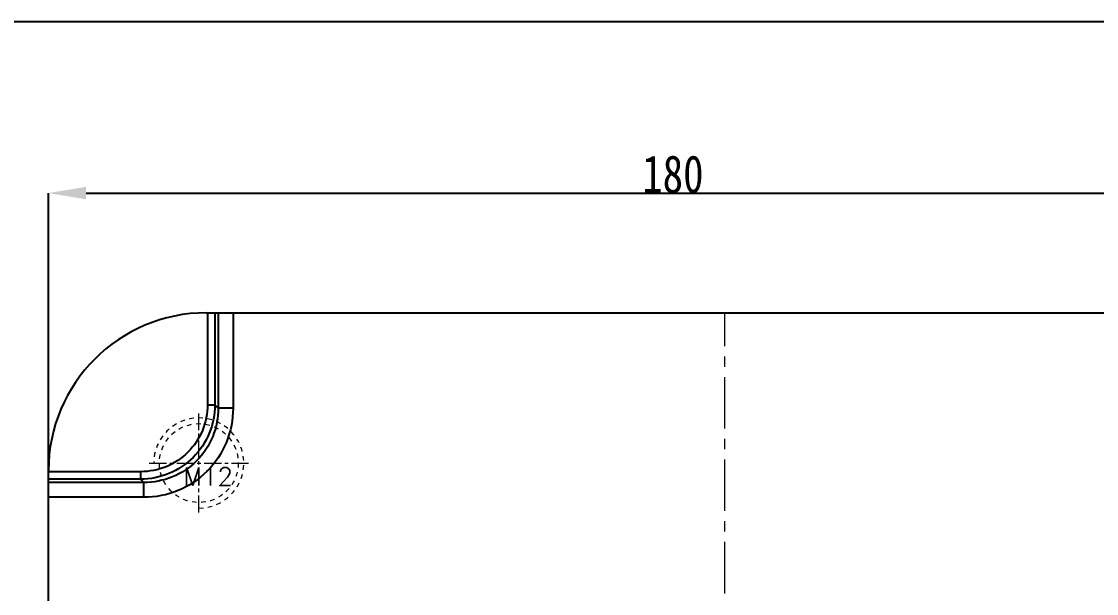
# Model space of a CAD drawing. Header units: millimetres. Extents: x -1495 to -116, y -3881 to 1305.
# Drawn here: x -739.3 to -596.3, y -1563.1 to -1486.9 of the extents above; entities that cross this region are included whole.
import ezdxf

# ---------------------------------------------------------------- set-up
doc = ezdxf.new("R2010")
doc.units = ezdxf.units.MM
doc.header["$LTSCALE"] = 16.335
doc.header["$PDMODE"] = 3
doc.header["$PDSIZE"] = 0.3125
doc.linetypes.add('CENTER', pattern=[0.6, 0.375, -0.075, 0.075, -0.075])
doc.linetypes.add('HIDDEN', pattern=[0.2, 0.1, -0.1])
doc.layers.get('0').update_dxf_attribs({"linetype": 'CONTINUOUS'})
doc.layers.get('Defpoints').update_dxf_attribs({"linetype": 'CONTINUOUS'})
doc.layers.add('center', color=1, linetype='CENTER', lineweight=9)
doc.layers.add('screw', color=33, linetype='CONTINUOUS', lineweight=13)
doc.styles.get("Standard").update_dxf_attribs({"font": 'txt', "width": 0.8})
doc.styles.add('TXT', font='txt.shx', dxfattribs={"bigfont": 'gbcbig.shx'})
doc.dimstyles.new('副本 ISO-25-1', dxfattribs={"dimtxt": 5, "dimasz": 5, "dimexe": 0, "dimexo": 0, "dimgap": 0, "dimtad": 1, "dimtxsty": 'Standard', "dimcen": 0, "dimclrd": 4, "dimclre": 4, "dimclrt": 6, "dimazin": 0, "dimtfac": 1, "dimtofl": 0, "dimtmove": 0, "dimatfit": 3, "dimfxl": 0, "dimarcsym": 0})

# ---------------------------------------------------------------- blocks, each defined once
blk = doc.blocks.new('*D689')
at = {"color": 4, "linetype": 'Continuous', "lineweight": -2}
for p, q in [((-735.74, -1559.32), (-735.74, -1509.75)), ((-730.74, -1509.75), (-560.74, -1509.75)), ((-555.74, -1559.32), (-555.74, -1509.75))]:
    blk.add_line(p, q, dxfattribs=at)
at = {"color": 4}
for points in [[(-730.74, -1508.91), (-730.74, -1510.58), (-735.74, -1509.75)], [(-560.74, -1508.91), (-560.74, -1510.58), (-555.74, -1509.75)]]:
    blk.add_solid(points, dxfattribs=at)
at = {"layer": 'Defpoints', "color": 0}
for p in [(-555.74, -1509.75), (-735.74, -1559.32), (-555.74, -1559.32)]:
    blk.add_point(p, dxfattribs=at)
at = {"color": 6, "insert": (-652.65, -1507.25), "char_height": 5, "attachment_point": 5}
blk.add_mtext('180', dxfattribs=at)
blk = doc.blocks.new('screw_m12_g')
at = {"layer": 'screw', "color": 1, "linetype": 'CENTER', "ltscale": 0.373186}
for p, q in [((0, -6.6), (0, 6.6)), ((-6.6, 0), (6.6, 0))]:
    blk.add_line(p, q, dxfattribs=at)
at = {"layer": 'screw', "color": 33, "linetype": 'HIDDEN', "ltscale": 0.373186}
blk.add_circle((0, 0), 5.25, dxfattribs=at)
at = {"layer": 'screw', "color": 92, "linetype": 'HIDDEN', "ltscale": 0.373186}
blk.add_arc((0, 0), 6, 270, 180, dxfattribs=at)
at = {"layer": 'screw', "color": 6, "style": 'TXT'}
blk.add_text('M12', height=2.4, dxfattribs=at).set_placement((-2.04, -3))

msp = doc.modelspace()

# ---------------------------------------------------------------- linework, layer by layer
at = {"color": 7, "linetype": 'Continuous'}
for p, q in [((-714.744, -1525.694), (-576.744, -1525.694)), ((-714.591, -1525.694), (-714.591, -1537.935)), ((-713.601, -1525.694), (-713.601, -1537.935)), ((-713.161, -1525.694), (-713.161, -1538.374)), ((-711.181, -1525.694), (-711.181, -1538.374)), ((-714.591, -1537.935), (-713.601, -1537.935)), ((-713.601, -1537.935), (-713.161, -1538.374)), ((-711.181, -1538.374), (-713.161, -1538.374)), ((-735.744, -1684.694), (-735.744, -1546.694)), ((-723.503, -1546.847), (-735.744, -1546.847)), ((-723.503, -1547.837), (-735.744, -1547.837)), ((-723.503, -1546.847), (-723.503, -1547.837)), ((-723.503, -1547.837), (-723.064, -1548.277)), ((-723.064, -1548.277), (-735.744, -1548.277)), ((-723.064, -1550.257), (-723.064, -1548.277)), ((-723.064, -1550.257), (-735.744, -1550.257))]:
    msp.add_line(p, q, dxfattribs=at)
msp.add_lwpolyline([(-875.216, -1486.901), (-515.838, -1486.901), (-515.838, -1769.066), (-875.216, -1769.066)], close=True)
msp.add_arc((-714.744, -1546.694), 21, 90, 180, dxfattribs=at)
for points, knots in [([(-713.601, -1537.935), (-713.603, -1539.223), (-714.115, -1541.827), (-716.314, -1545.123), (-719.611, -1547.323), (-722.215, -1547.835), (-723.503, -1547.837)], [0, 0, 0, 0, 0.2499995, 0.4999588, 0.7499332, 1, 1, 1, 1]), ([(-714.591, -1537.935), (-714.591, -1539.095), (-715.047, -1541.441), (-717.025, -1544.412), (-719.997, -1546.391), (-722.343, -1546.847), (-723.503, -1546.847)], [0, 0, 0, 0, 0.2500095, 0.4999586, 0.749923, 1, 1, 1, 1]), ([(-713.161, -1538.374), (-713.157, -1539.665), (-713.652, -1542.278), (-715.849, -1545.589), (-719.16, -1547.786), (-721.773, -1548.282), (-723.064, -1548.277)], [0, 0, 0, 0, 0.2500088, 0.4999898, 0.7499811, 1, 1, 1, 1]), ([(-711.181, -1538.374), (-711.181, -1539.921), (-711.788, -1543.049), (-714.427, -1547.011), (-718.389, -1549.65), (-721.517, -1550.257), (-723.064, -1550.257)], [0, 0, 0, 0, 0.2500244, 0.4999899, 0.7499655, 1, 1, 1, 1])]:
    msp.add_open_spline(points, degree=3, knots=knots, dxfattribs=at)
at = {"layer": 'center', "color": 1, "linetype": 'CENTER', "ltscale": 1.119559}
msp.add_line((-645.744, -1705.694), (-645.744, -1525.694), dxfattribs=at)

# ---------------------------------------------------------------- block references
at = {"layer": 'screw'}
msp.add_blockref('screw_m12_g', (-715.744, -1545.694), dxfattribs=at)

# ---------------------------------------------------------------- dimensions: what is measured, and where the dimension line sits
dim = msp.add_linear_dim(base=(-555.744, -1509.745), p1=(-735.744, -1559.32), p2=(-555.744, -1559.32), dimstyle='副本 ISO-25-1', override={"dimfxl": 1.25, "dimarcsym": 1})
dim.commit()
dim.dimension.update_dxf_attribs({"geometry": '*D689', "text_midpoint": (-652.647, -1509.745), "dimtype": 160})

doc.saveas('drawing.dxf')
